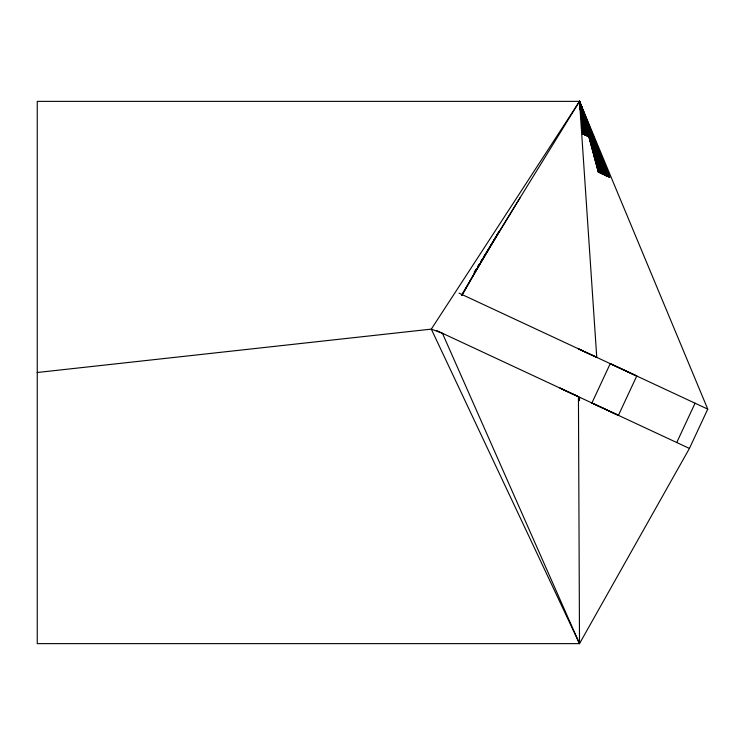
<?xml version="1.0" encoding="UTF-8"?>
<svg xmlns="http://www.w3.org/2000/svg" width="745" height="745" viewBox="0 0 745 745"><rect width="100%" height="100%" fill="white"/><g stroke="black" fill="none" stroke-linecap="round" stroke-linejoin="round"><path stroke-width="1.12" d="M591.893 402.998L610.23 363.681L636.751 376.02L618.425 415.338L591.893 402.998L618.425 415.338M676.739 442.53L695.066 403.213M689.414 448.443L707.75 409.126L579.517 101.367L37.25 101.367L37.25 643.633L579.517 643.633L689.414 448.443L436.561 330.538M461.863 295.094L499.318 231.043L461.816 294.927M461.826 295.542L477.75 267.418L520.14 197.667M474.165 272.232L475.99 269.262M477.815 266.3L479.035 264.326M480.86 261.365L482.08 259.39M483.291 257.416L579.517 101.367L609.894 177.524M609.214 177.208L579.517 101.367L431.308 329.122L37.25 372.5M596.764 357.377L578.483 348.874L596.764 357.377L579.517 101.367L608.982 177.096M560.147 388.192L578.437 396.694L579.517 643.633L431.308 329.122L442.428 333.276L579.517 643.633M610.248 363.635L636.751 376.02M459.088 293.176L707.75 409.126M560.165 388.154L578.437 396.694M579.517 103.685L579.517 101.367L608.525 176.891M583.102 134.044L579.517 101.367L607.855 176.574M607.296 176.314L579.517 101.367L583.251 134.109L579.517 101.367L607.445 176.388M606.467 175.932L579.517 101.367L583.279 134.119L579.517 101.367L606.97 176.165M583.391 134.175L579.517 101.367L606.197 175.801M583.512 134.23L579.517 101.367L606.151 175.783M583.624 134.277L579.517 101.367L605.983 175.708M583.735 134.333L579.517 101.367L605.694 175.569M583.894 134.407L579.517 101.367L605.406 175.438M584.052 134.482L579.517 101.367L605.126 175.299M584.22 134.556L579.517 101.367L604.707 175.103M584.378 134.631L579.517 101.367L604.139 174.842M584.574 134.724L579.517 101.367L603.711 174.647M584.769 134.817L579.517 101.367L603.431 174.516M584.955 134.901L579.517 101.367L603.04 174.33M585.151 134.994L579.517 101.367L602.537 174.097M601.932 173.818L579.517 101.367L585.319 135.069L579.517 101.367L602.174 173.92M585.402 135.106L579.517 101.367L601.606 173.66M600.796 173.278L579.517 101.367L585.551 135.18L579.517 101.367L601.187 173.464M600.032 172.924L579.517 101.367L585.682 135.245L579.517 101.367L600.423 173.11M585.747 135.273L579.517 101.367L599.632 172.738M585.905 135.348L579.517 101.367L599.325 172.598M586.054 135.413L579.517 101.367L599.12 172.505M586.213 135.488L579.517 101.367L598.906 172.402M586.362 135.562L579.517 101.367L598.682 172.3M598.226 172.086L579.517 101.367L586.483 135.618L579.517 101.367L598.449 172.188M586.548 135.646L579.517 101.367L588.373 136.493M586.604 135.674L579.517 101.367L588.15 136.391M587.162 135.935L579.517 101.367L587.926 136.288L579.517 101.367L586.883 135.804M579.517 101.367L587.442 136.065M579.517 397.197L579.517 400.68"/></g></svg>
